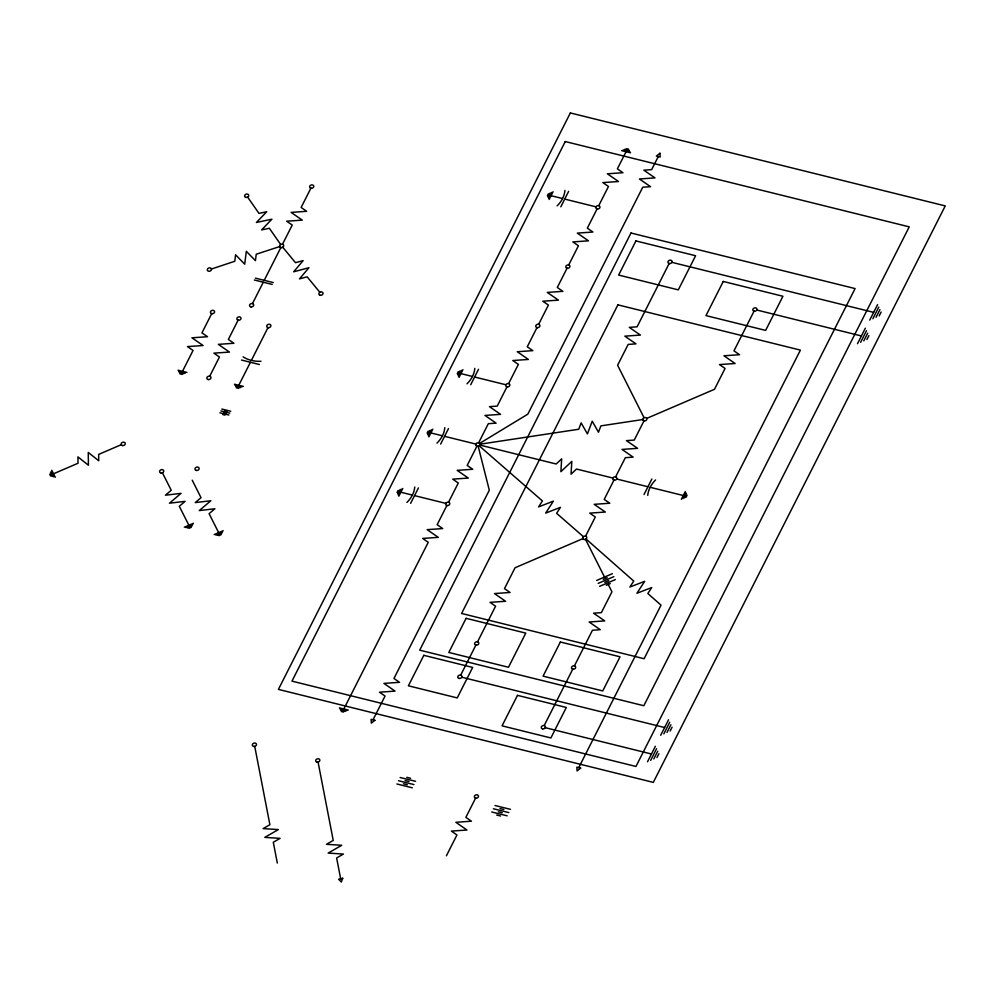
<?xml version="1.0" encoding="UTF-8"?>
<svg xmlns="http://www.w3.org/2000/svg" width="995" height="995" viewBox="0 0 995 995"><rect width="100%" height="100%" fill="white"/><g stroke="black" fill="none" stroke-linecap="round" stroke-linejoin="round"><path stroke-width="1.49" d="M479.839 444.292L479.777 443.932A2.114 1.667 -17.3 0 0 476.331 443.471L476.157 443.633M182.483 371.322L193.042 350.451L187.47 346.596L203.067 345.514L191.923 337.803L207.52 336.72L201.948 332.865L211.686 313.661M209.721 376.222L219.447 357.006L213.875 353.15L229.472 352.068L218.34 344.357L233.924 343.275L228.365 339.419L238.091 320.203M252.456 303.575L263.277 282.219M264.222 280.341L280.826 247.556M282.493 244.26L292.231 225.057L286.659 221.201L302.256 220.119L291.112 212.395L306.709 211.313L301.137 207.458L310.863 188.254M238.775 385.276L250.417 362.279M251.374 360.401L267.978 327.616M397.067 492.488L398.05 490.547M427.104 433.173L428.086 431.245M457.227 373.685L458.21 371.744M547.349 195.754L548.32 193.826M397.664 493.719L399.617 489.851M427.701 434.417L429.653 430.549M457.824 374.916L459.789 371.048M547.934 196.998L549.899 193.129M398.249 494.95L401.184 489.154M428.285 435.648L431.221 429.852M458.421 376.147L461.357 370.351M548.531 198.229L551.466 192.433M398.846 496.194L402.764 488.458M428.882 436.88L432.8 429.156M459.018 377.391L462.924 369.655M549.128 199.46L553.046 191.736M410.624 503.358L418.46 487.898M440.661 444.056L448.496 428.584M470.697 384.742L478.533 369.282M560.819 206.823L568.642 191.351M343.835 708.975L428.248 542.3L422.676 538.444L438.273 537.362L427.129 529.651L442.725 528.569L437.153 524.713L446.879 505.497M448.558 502.201L458.285 482.998L452.713 479.142L468.309 478.06L457.165 470.349L472.762 469.267L467.19 465.411L476.916 446.195M478.595 442.899L488.321 423.683L496.119 423.149L484.975 415.437L500.572 414.355L489.428 406.644L497.226 406.097L506.952 386.893M508.632 383.585L518.358 364.381L512.786 360.526L528.382 359.444L517.238 351.733L532.835 350.65L527.263 346.795L536.989 327.579M538.668 324.283L548.394 305.067L542.822 301.211L558.419 300.129L547.275 292.418L562.871 291.336L557.299 287.48L567.026 268.277M568.705 264.968L578.431 245.765L572.859 241.909L588.455 240.827L577.311 233.116L592.908 232.034L587.336 228.178L597.062 208.962M598.741 205.667L608.467 186.463L602.895 182.595L618.492 181.513L607.348 173.802L622.945 172.72L617.373 168.864L626.066 151.713M373.001 719.833L385.04 696.052L379.481 692.197L395.065 691.115L383.933 683.403L399.53 682.321L393.958 678.466L489.304 490.199L478.16 446.17M658.292 156.538L651.65 169.635L643.852 170.182L654.996 177.894L639.399 178.976L650.543 186.687L642.745 187.222L527.81 414.169L479.528 443.471M460.697 675.107L475.871 645.133M477.538 641.837L495.585 606.204L490.013 602.348L505.609 601.266L494.465 593.555L510.062 592.473L504.49 588.617L515.062 567.759L582.796 538.668M669.15 263.501L637.086 326.82L629.288 327.367L640.419 335.079L624.823 336.161L635.967 343.872L628.168 344.407L617.609 365.264L644.051 417.726M585.57 536.193L595.308 516.977L589.736 513.121L605.333 512.039L594.189 504.328L609.786 503.246L604.214 499.39L613.94 480.175M615.606 476.879L625.345 457.675L633.143 457.128L621.999 449.417L637.596 448.335L626.452 440.623L634.25 440.076L643.976 420.873M446.394 855.812L456.954 834.954L451.382 831.099L466.978 830.017L455.834 822.293L471.431 821.211L465.859 817.355L475.585 798.152M644.026 494.49L651.862 479.018M544.19 725.566L572.759 669.162M574.426 665.866L592.473 630.233L600.271 629.698L589.127 621.987L604.724 620.905L593.58 613.194L601.378 612.646L611.95 591.789L608.231 584.426M754.048 311.199L733.974 350.849L739.534 354.705L723.95 355.787L735.081 363.498L719.485 364.58L725.057 368.436L714.497 389.294L646.75 418.385M681.376 499.291L685.294 491.555M682.943 498.594L685.891 492.799M684.523 497.898L686.475 494.03M686.09 497.201L687.072 495.261M578.754 767.618L661.028 605.159L647.844 593.517L651.713 587.547L636.924 593.269L644.661 581.329L629.872 587.038L633.74 581.08L586.067 539.004M857.503 343.698L865.327 328.226M869.742 320.104L877.578 304.632M660.692 735.268L668.528 719.795M647.534 761.747L655.357 746.287M860.638 342.305L866.521 330.701M872.889 318.711L878.759 307.107M663.839 733.862L669.71 722.27M650.68 760.354L656.551 748.75M863.784 340.899L867.702 333.176M876.035 317.305L879.953 309.582M666.986 732.469L670.904 724.733M653.814 758.961L657.732 751.225M866.931 339.506L868.896 335.638M879.182 315.912L881.135 312.044M670.132 731.076L672.085 727.208M656.961 757.556L658.926 753.7M53.494 473.794L78.008 463.26L77.933 456.892L88.406 465.2L88.269 452.451L98.741 460.76L98.667 454.392L121.241 444.703M184.324 527.201L193.416 523.308M185.891 527.574L192.707 524.639M187.458 527.935L191.998 525.982M189.025 528.295L191.301 527.325M214.124 534.601L223.216 530.696M215.691 534.962L222.507 532.039M217.258 535.322L221.798 533.37M218.825 535.696L221.089 534.713M596.677 580.433L612.36 573.692M603.306 579.376L607.224 577.697M598.157 583.381L613.853 576.64M604.786 582.324L608.704 580.632M599.637 586.316L615.333 579.587M606.266 585.271L610.196 583.58M211.4 269.036A2.114 1.667 -17.3 0 0 208.005 268.439A2.114 1.667 -17.3 0 0 208.676 271.249A2.114 1.667 -17.3 0 0 211.4 269.036L234.795 261.25L235.591 254.819L244.708 264.173L246.325 251.312L255.429 260.665L256.237 254.235L279.657 246.573M479.826 444.23L578.742 429.243L581.142 422.9L587.423 433.895L592.224 421.221L598.492 432.216L600.905 425.872L642.733 419.542M626.377 148.628L628.604 149.175M624.785 149.287L629.25 150.394M623.193 149.946L629.885 151.601M621.601 150.606L630.531 152.82M551.031 195.692L562.561 198.552M564.725 199.087L595.993 206.848M671.886 262.332L873.66 312.368M756.797 310.017L861.409 335.962M255.404 278.152L273.264 282.58M254.347 280.005L272.207 284.433M460.921 373.61L472.451 376.471M474.615 377.018L505.883 384.767M241.486 360.053L259.359 364.493M178.018 370.215L186.948 372.428M234.41 384.194L243.352 386.408M430.885 432.924L442.414 435.785M444.578 436.32L475.846 444.068M479.665 445.014L556.193 464.006L561.665 458.844L560.881 471.68L571.826 461.369L571.043 474.192L576.515 469.043L612.87 478.06M616.676 479.005L647.944 486.754M650.108 487.289L683.291 495.522M178.652 371.421L185.356 373.088M235.056 385.413L241.76 387.067M179.299 372.64L183.764 373.747M235.703 386.62L240.168 387.727M179.946 373.846L182.172 374.406M236.337 387.839L238.576 388.398M221.823 409.057L230.753 411.271M224.696 410.823L226.935 411.383M220.878 410.935L229.808 413.149M223.751 412.701L225.977 413.248M219.92 412.801L228.862 415.014M222.805 414.567L225.032 415.126M400.848 492.226L412.378 495.087M414.542 495.622L445.81 503.383M461.767 677.222L664.61 727.532M545.26 727.681L651.451 754.011M339.37 707.868L348.3 710.082M340.016 709.074L346.708 710.741M340.651 710.293L345.116 711.4M341.297 711.512L343.524 712.059M406.756 777.319L410.612 778.277M400.152 777.505L415.574 781.324M405.114 780.553L408.97 781.51M398.51 780.739L413.932 784.57M495.012 805.515L510.447 809.345M403.472 783.786L407.328 784.744M499.987 808.574L503.843 809.532M396.868 783.973L412.291 787.804M493.371 808.761L508.806 812.579M498.346 811.808L502.201 812.766M491.741 811.995L507.164 815.825M496.704 815.042L500.56 816M479.08 445.71L542.424 500.945L538.593 506.915L553.357 501.144L545.683 513.109L560.459 507.338L556.615 513.308L583.406 536.678M282.754 247.233L295.478 262.68L303.152 260.628L293.637 271.809L308.972 267.705L299.47 278.874L307.132 276.834L319.868 292.281M247.631 197.134L258.974 213.39L266.722 211.748L256.411 222.47L271.909 219.186L261.598 229.907L269.346 228.265L280.69 244.521M585.495 539.34L604.525 577.063M192.222 480.187L201.027 497.674L195.244 502.587L210.853 500.746L199.274 510.584L214.895 508.756L209.099 513.669L218.664 532.648M162.421 472.799L171.239 490.274L165.444 495.199L181.053 493.358L169.473 503.196L185.095 501.356L179.299 506.281L188.876 525.248M51.728 470.274L55.272 477.301M51.068 471.618L53.73 476.903M50.409 472.973L52.188 476.493M49.75 474.329L50.633 476.083M318.077 762.095L333.238 840.414L326.459 844.32L341.733 845.29L328.151 853.088L343.424 854.058L336.633 857.964L340.663 878.759M254.732 746.387L269.894 824.706L263.103 828.611L278.376 829.569L264.807 837.38L280.08 838.35L273.289 842.243L277.319 863.051M564.936 190.431A29.489 23.295 -17.3 0 1 557.101 205.903M474.826 368.361A29.489 23.295 -17.3 0 1 466.991 383.821M444.79 427.663A29.489 23.295 -17.3 0 1 436.954 443.136M414.753 486.978A29.489 23.295 -17.3 0 1 406.918 502.438M260.988 361.272A29.502 23.32 -17.3 0 1 243.116 356.844M479.777 443.932A2.114 1.667 -17.3 0 1 477.165 446.245A2.114 1.667 -17.3 0 1 476.331 443.471M647.745 495.41A29.489 23.295 -17.3 0 1 655.581 479.951M342.728 878.274L341.31 882.055L338.611 879.257L342.728 878.274M570.359 112.945L278.413 689.398L653.305 782.381L945.25 205.915L570.359 112.945M565.26 141.551L291.97 681.14L635.967 766.461L909.243 226.86L565.26 141.551M630.992 233.004L419.716 650.158L643.827 705.729L855.091 288.575L630.992 233.004M423.833 655.319L408.398 685.804L457.227 697.918L472.675 667.434L423.833 655.319M635.929 240.927L618.641 275.068L678.304 289.868L695.592 255.727L635.929 240.927M617.895 304.856L461.593 613.467L644.101 658.727L800.403 350.116L617.895 304.856M466.108 618.318L448.82 652.459L508.482 667.259L525.77 633.118L466.108 618.318M723.265 281.461L705.977 315.602L765.64 330.402L782.928 296.261L723.265 281.461M517.487 695.356L502.052 725.84L550.882 737.954L566.317 707.47L517.487 695.356M560.372 642.011L543.083 676.14L602.746 690.94L620.034 656.799L560.372 642.011M659.959 153.242L656.377 156.066L660.195 157.011L659.959 153.242M374.904 720.305L371.334 723.129L371.098 719.36L374.904 720.305M580.657 768.09L577.088 770.914L576.851 767.145L580.657 768.09M597.298 209.012A2.114 1.667 -17.3 0 0 599.923 206.711A2.114 1.667 -17.3 0 0 596.478 206.239A2.114 1.667 -17.3 0 0 597.298 209.012M669.299 263.538A2.114 1.667 -17.3 0 0 672.023 261.312A2.114 1.667 -17.3 0 0 668.628 260.715A2.114 1.667 -17.3 0 0 669.299 263.538M754.21 311.224A2.114 1.667 -17.3 0 0 756.934 308.997A2.114 1.667 -17.3 0 0 753.526 308.413A2.114 1.667 -17.3 0 0 754.21 311.224M542.636 728.887A2.114 1.667 -17.3 0 0 545.409 726.698A2.114 1.667 -17.3 0 0 542.039 726.039A2.114 1.667 -17.3 0 0 542.636 728.887M459.13 678.428A2.114 1.667 -17.3 0 0 461.904 676.239A2.114 1.667 -17.3 0 0 458.533 675.58A2.114 1.667 -17.3 0 0 459.13 678.428M475.983 645.158A2.114 1.667 -17.3 0 0 478.757 642.969A2.114 1.667 -17.3 0 0 475.386 642.31A2.114 1.667 -17.3 0 0 475.983 645.158M572.871 669.187A2.114 1.667 -17.3 0 0 575.645 666.998A2.114 1.667 -17.3 0 0 572.274 666.339A2.114 1.667 -17.3 0 0 572.871 669.187M311.099 188.291A2.114 1.667 -17.3 0 0 313.724 185.99A2.114 1.667 -17.3 0 0 310.278 185.518A2.114 1.667 -17.3 0 0 311.099 188.291M281.063 247.606A2.114 1.667 -17.3 0 0 283.687 245.305A2.114 1.667 -17.3 0 0 280.242 244.832A2.114 1.667 -17.3 0 0 281.063 247.606M251.026 306.908A2.114 1.667 -17.3 0 0 253.65 304.607A2.114 1.667 -17.3 0 0 250.205 304.134A2.114 1.667 -17.3 0 0 251.026 306.908M320.29 295.291A2.114 1.667 -17.3 0 0 322.989 293.04A2.114 1.667 -17.3 0 0 319.582 292.48A2.114 1.667 -17.3 0 0 320.29 295.291M246.001 197.42A2.114 1.667 -17.3 0 0 248.7 195.169A2.114 1.667 -17.3 0 0 245.28 194.622A2.114 1.667 -17.3 0 0 246.001 197.42M208.278 379.555A2.114 1.667 -17.3 0 0 210.915 377.254A2.114 1.667 -17.3 0 0 207.47 376.782A2.114 1.667 -17.3 0 0 208.278 379.555M238.315 320.253A2.114 1.667 -17.3 0 0 240.952 317.952A2.114 1.667 -17.3 0 0 237.506 317.48A2.114 1.667 -17.3 0 0 238.315 320.253M268.202 327.666A2.114 1.667 -17.3 0 0 270.839 325.365A2.114 1.667 -17.3 0 0 267.381 324.88A2.114 1.667 -17.3 0 0 268.202 327.666M211.91 313.699A2.114 1.667 -17.3 0 0 214.547 311.398A2.114 1.667 -17.3 0 0 211.102 310.925A2.114 1.667 -17.3 0 0 211.91 313.699M161.066 472.998A2.114 1.667 -17.3 0 0 163.69 470.697A2.114 1.667 -17.3 0 0 160.245 470.225A2.114 1.667 -17.3 0 0 161.066 472.998M122.572 445.561A2.114 1.667 -17.3 0 0 125.208 443.26A2.114 1.667 -17.3 0 0 121.763 442.787A2.114 1.667 -17.3 0 0 122.572 445.561M196.463 470.461A2.114 1.667 -17.3 0 0 199.087 468.147A2.114 1.667 -17.3 0 0 195.642 467.675A2.114 1.667 -17.3 0 0 196.463 470.461M584.14 539.526A2.114 1.667 -17.3 0 0 586.764 537.225A2.114 1.667 -17.3 0 0 583.319 536.753A2.114 1.667 -17.3 0 0 584.14 539.526M447.116 505.547A2.114 1.667 -17.3 0 0 449.74 503.246A2.114 1.667 -17.3 0 0 446.295 502.773A2.114 1.667 -17.3 0 0 447.116 505.547M475.821 798.189A2.114 1.667 -17.3 0 0 478.446 795.888A2.114 1.667 -17.3 0 0 475.001 795.415A2.114 1.667 -17.3 0 0 475.821 798.189M317.144 762.145A2.114 1.667 -17.3 0 0 319.793 759.857A2.114 1.667 -17.3 0 0 316.348 759.372A2.114 1.667 -17.3 0 0 317.144 762.145M253.8 746.437A2.114 1.667 -17.3 0 0 256.436 744.136A2.114 1.667 -17.3 0 0 252.991 743.651A2.114 1.667 -17.3 0 0 253.8 746.437M614.176 480.224A2.114 1.667 -17.3 0 0 616.8 477.923A2.114 1.667 -17.3 0 0 613.355 477.451A2.114 1.667 -17.3 0 0 614.176 480.224M644.213 420.91A2.114 1.667 -17.3 0 0 646.837 418.609A2.114 1.667 -17.3 0 0 643.379 418.149A2.114 1.667 -17.3 0 0 644.213 420.91M567.262 268.314A2.114 1.667 -17.3 0 0 569.886 266.013A2.114 1.667 -17.3 0 0 566.441 265.541A2.114 1.667 -17.3 0 0 567.262 268.314M537.225 327.629A2.114 1.667 -17.3 0 0 539.85 325.315A2.114 1.667 -17.3 0 0 536.404 324.843A2.114 1.667 -17.3 0 0 537.225 327.629M507.189 386.931A2.114 1.667 -17.3 0 0 509.813 384.63A2.114 1.667 -17.3 0 0 506.368 384.157A2.114 1.667 -17.3 0 0 507.189 386.931"/></g></svg>
